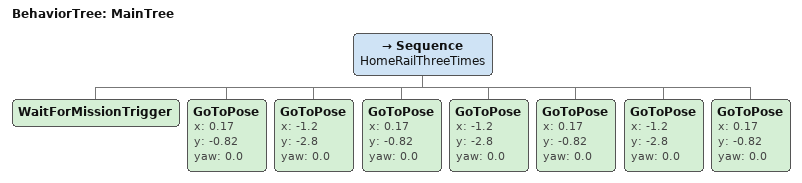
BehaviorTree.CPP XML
<?xml version="1.0" encoding="UTF-8"?>
<root main_tree_to_execute="MainTree">
  <BehaviorTree ID="MainTree">
    <Sequence name="HomeRailThreeTimes">
      <WaitForMissionTrigger/>
      <GoToPose x="0.17" y="-0.82" yaw="0.0"/>
      <GoToPose x="-1.2" y="-2.8" yaw="0.0"/>
      <GoToPose x="0.17" y="-0.82" yaw="0.0"/>
      <GoToPose x="-1.2" y="-2.8" yaw="0.0"/>
      <GoToPose x="0.17" y="-0.82" yaw="0.0"/>
      <GoToPose x="-1.2" y="-2.8" yaw="0.0"/>
      <GoToPose x="0.17" y="-0.82" yaw="0.0"/>
    </Sequence>
  </BehaviorTree>
</root>
